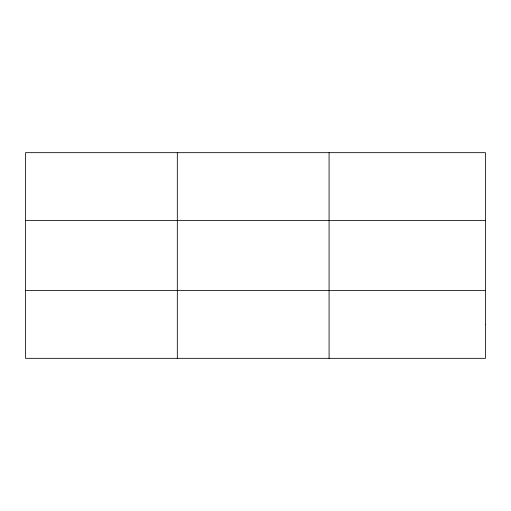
<?xml version="1.0" encoding="UTF-8"?>
<svg xmlns="http://www.w3.org/2000/svg" width="511" height="511" viewBox="0 0 511 511"><rect width="100%" height="100%" fill="white"/><g stroke="black" fill="none" stroke-linecap="round" stroke-linejoin="round"><path stroke-width="0.77" d="M177.317 358.332L177.317 152.668M329.084 358.332L329.084 152.668M25.55 220.535L485.45 220.535M25.55 290.465L485.45 290.465M485.45 324.396L485.45 358.332L25.55 358.332L25.55 152.668L485.45 152.668L485.45 324.396"/></g></svg>
